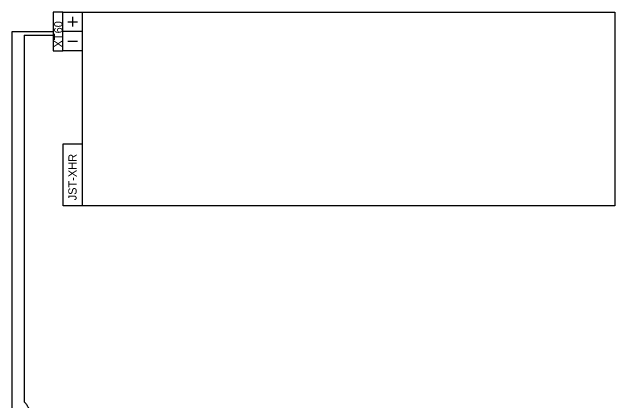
# Model space of a CAD drawing. Header units: inches. Extents: x 2.8 to 66.4, y 0.4 to 33.8.
# Drawn here: x 50.83 to 66.42, y 23.65 to 33.75 of the extents above; entities that cross this region are included whole.
import ezdxf

# ---------------------------------------------------------------- set-up
doc = ezdxf.new("R2010")
doc.units = ezdxf.units.IN
doc.header["$MEASUREMENT"] = 0
doc.linetypes.add('ACAD_ISO02W100', pattern=[15, 12, -3])

# ---------------------------------------------------------------- blocks, each defined once
blk = doc.blocks.new('BATTERY')
for p, q in [((-17.136, 6.563), (-18.136, 6.563)), ((-18.136, 6.563), (-18.136, 2.563)), ((-17.136, 4.563), (-17.136, 6.563)), ((-17.136, 6.563), (-15.136, 6.563)), ((-16.136, 6.063), (-16.136, 5.063)), ((-16.627, 5.563), (-15.627, 5.563)), ((-15.136, 4.563), (-17.136, 4.563)), ((-17.136, 2.563), (-17.136, 4.563)), ((-16.636, 3.563), (-15.636, 3.563)), ((-18.136, 2.563), (-17.136, 2.563)), ((-15.136, 2.563), (-17.136, 2.563)), ((-17.118, -13.437), (-17.118, -7.056)), ((-17.118, -7.056), (-15.118, -7.056)), ((-15.118, -13.437), (-17.118, -13.437))]:
    blk.add_line(p, q)
blk.add_lwpolyline([(-15.118, 6.563), (39.882, 6.563), (39.882, -13.437), (-15.118, -13.437)], close=True)
for s, p in [('XT60', (-17.19, 2.905)), ('JST-XHR', (-15.725, -12.878))]:
    blk.add_text(s, height=0.85, rotation=90).set_placement(p)

msp = doc.modelspace()

# ---------------------------------------------------------------- linework, layer by layer
msp.add_line((51.15, 33.155, -0.001), (51.15, 23.684, -0.001))
at = {"color": 1, "linetype": 'ACAD_ISO02W100', "elevation": -0.001}
msp.add_lwpolyline([(53.542, 23.351), (50.833, 23.351), (50.84, 33.253), (51.897, 33.253)], dxfattribs=at)
at = {"linetype": 'ACAD_ISO02W100', "elevation": -0.001}
msp.add_lwpolyline([(51.15, 33.155), (51.897, 33.153)], dxfattribs=at)
at = {"linetype": 'ACAD_ISO02W100'}
msp.add_arc((50.833, 23.351, -0.001), 0.459, 313.5387, 46.4613, dxfattribs=at)

# ---------------------------------------------------------------- block references
at = {"xscale": 0.2503026854669296, "yscale": 0.2503026854669296, "zscale": 0.2503026854669296}
msp.add_blockref('BATTERY', (56.437, 32.111), dxfattribs=at)

doc.saveas('drawing.dxf')
